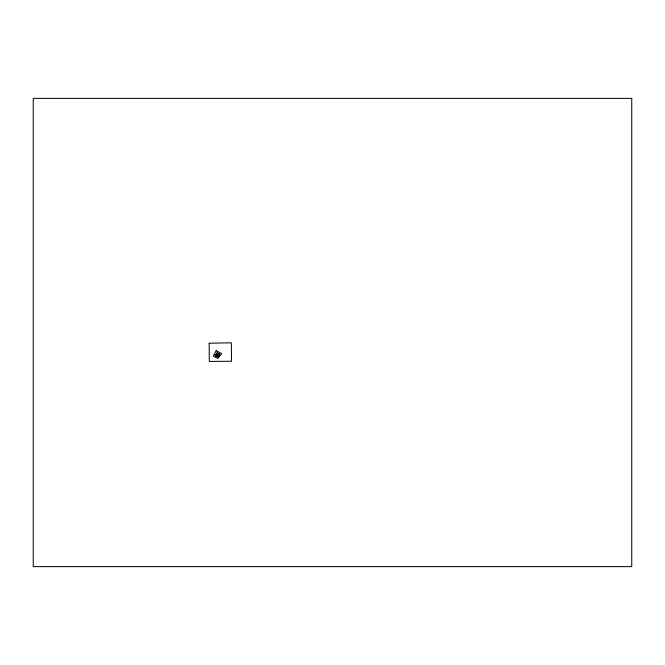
<?xml version="1.0" encoding="UTF-8"?>
<svg xmlns="http://www.w3.org/2000/svg" width="665" height="665" viewBox="0 0 665 665"><rect width="100%" height="100%" fill="white"/><g stroke="black" fill="none" stroke-linecap="round" stroke-linejoin="round"><path stroke-width="1" d="M215.377 355.875L216.798 353.173M215.909 355.875L217.305 353.231M215.975 355.858L215.876 354.935M216.266 355.243L217.131 353.597M218.137 355.65L219.093 353.871M218.228 355.692L219.051 354.362L217.048 353.306L215.975 355.343L217.788 356.299M217.879 357.196L219.65 353.83M218.361 356.648L219.475 354.536L218.918 354.104M216.615 353.339L219.275 354.736M216.79 353.439L217.339 353.273M217.322 353.447L218.752 353.888M217.704 356.257L216.25 355.484M217.073 352.758L219.492 354.029M215.817 355.043L217.846 356.191L217.555 356.689L215.493 355.659M214.271 354.445L215.726 355.21L215.152 354.96M209.184 343.215L209.275 361.452L231.52 361.245L231.337 342.799L209.184 343.215M216.183 350.721L213.349 356.091L217.837 358.452L221.719 353.639L216.183 350.721M217.197 353.838L216.491 355.16L217.837 355.875L218.536 354.545L217.197 353.838M217.289 354.129L216.79 355.077L217.746 355.576L218.236 354.636L217.289 354.129M217.364 354.387L217.039 354.994L217.663 355.326L217.987 354.711L217.364 354.387M631.75 98.37L33.25 98.37L33.25 566.63L631.75 566.63L631.75 98.37"/></g></svg>
